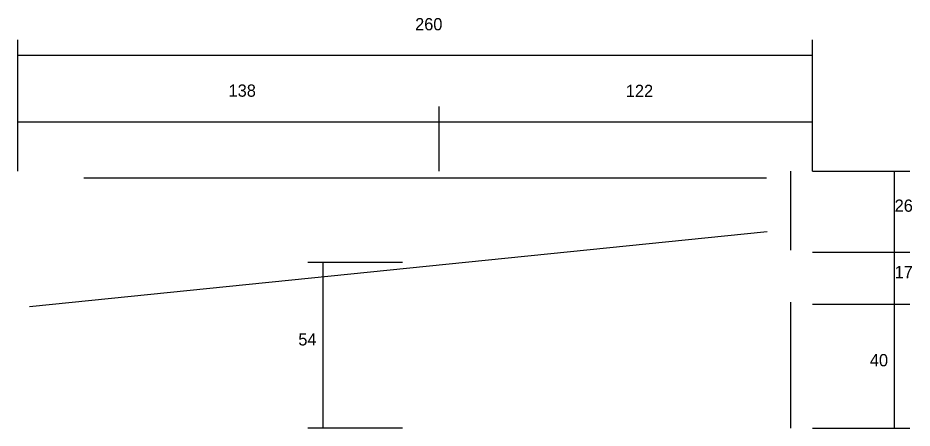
# Model space of a CAD drawing. Header units: metres. Extents: x 138160 to 139623, y 28450 to 29790.
# Drawn here: x 138165.4 to 138457.8, y 28555.7 to 28689.8 of the extents above; entities that cross this region are included whole.
import ezdxf

# ---------------------------------------------------------------- set-up
doc = ezdxf.new("R2010")
doc.units = ezdxf.units.M
doc.layers.add('Cota Seção (2x)', color=4, linetype='Continuous')
doc.layers.add('SARR_2.2x7', color=40, linetype='Continuous')

msp = doc.modelspace()

# ---------------------------------------------------------------- linework, layer by layer
at = {"layer": 'Cota Seção (2x)'}
for p, q in [((138165.4, 28639.7), (138165.4, 28682.6)), ((138425.2, 28639.7), (138425.2, 28682.6)), ((138165.4, 28677.6), (138425.2, 28677.6)), ((138165.4, 28639.7), (138165.4, 28660.8)), ((138303.2, 28639.7), (138303.2, 28660.8)), ((138303.2, 28639.7), (138303.2, 28660.8)), ((138425.2, 28639.7), (138425.2, 28660.8)), ((138165.4, 28655.8), (138303.2, 28655.8)), ((138303.2, 28655.8), (138425.2, 28655.8)), ((138425.2, 28639.7), (138457.1, 28639.7)), ((138452.1, 28613.2), (138452.1, 28639.7)), ((138425.2, 28613.2), (138457.1, 28613.2)), ((138425.2, 28613.2), (138457.1, 28613.2)), ((138452.1, 28596.2), (138452.1, 28613.2)), ((138291.2, 28609.8), (138260.2, 28609.8)), ((138265.2, 28555.7), (138265.2, 28609.8)), ((138425.2, 28596.2), (138457.1, 28596.2)), ((138425.2, 28596.2), (138457.1, 28596.2)), ((138452.1, 28555.7), (138452.1, 28596.2)), ((138291.2, 28555.7), (138260.2, 28555.7)), ((138425.2, 28555.7), (138457.1, 28555.7))]:
    msp.add_line(p, q, dxfattribs=at)
at = {"layer": 'SARR_2.2x7'}
for p, q in [((138418.2, 28613.9), (138418.2, 28639.7)), ((138187, 28637.5), (138410.2, 28637.5)), ((138169.2, 28595.4), (138410.4, 28620)), ((138418.2, 28555.7), (138418.2, 28596.9))]:
    msp.add_line(p, q, dxfattribs=at)

# ---------------------------------------------------------------- texts
at = {"layer": 'Cota Seção (2x)'}
for s, p in [('260', (138295.3, 28685.7)), ('138', (138234.3, 28664)), ('122', (138364.2, 28663.9)), ('26', (138452.1, 28626.4)), ('17', (138452.1, 28604.7)), ('54', (138257.1, 28582.7)), ('40', (138444, 28575.9))]:
    msp.add_text(s, height=4, dxfattribs=at).set_placement(p)

doc.saveas('drawing.dxf')
